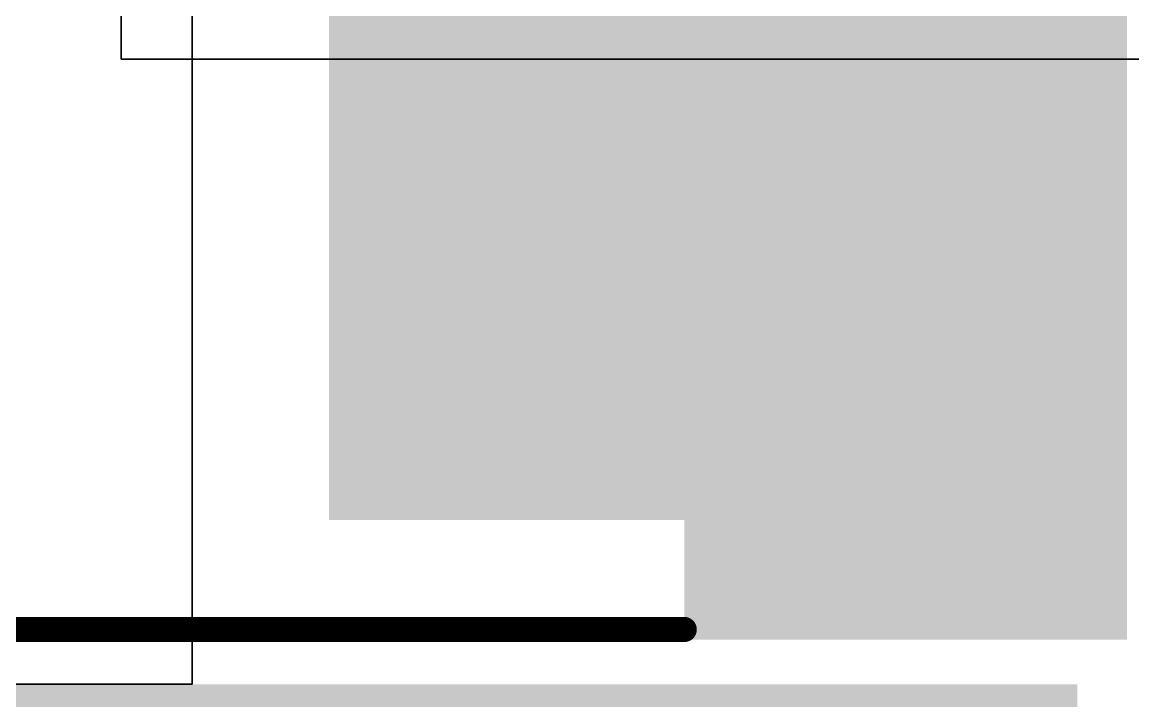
# Model space of a CAD drawing. Header units: inches. Extents: x -3 to 5259, y -3 to 5282.
# Drawn here: x 128.28 to 133.88, y 90.7 to 94.12 of the extents above; entities that cross this region are included whole.
import ezdxf

# ---------------------------------------------------------------- set-up
doc = ezdxf.new("R2010")
doc.units = ezdxf.units.IN
for name, color, linetype in [('Layer 1', 16, 'Continuous'), ('Top Layer', 1, 'Continuous'), ('Top Overlay', 2, 'Continuous'), ('Top Paste', 8, 'Continuous'), ('Top Solder', 216, 'Continuous')]:
    doc.layers.add(name, color=color, linetype=linetype)

# ---------------------------------------------------------------- blocks, each defined once
blk = doc.blocks.new('SMB__219')
at = {"layer": 'Top Layer'}
blk.add_hatch(color=1, dxfattribs=at).paths.add_polyline_path([(0.9, -1.2), (0.9, 1.2), (3.7, 1.2), (3.7, -1.2)])
at = {"layer": 'Top Overlay'}
for points in [[(3.7336, -1.651), (4.8258, -1.651), (4.8258, 1.3462), (3.7336, 1.3462)], [(2.5906, -1.905), (4.8258, -1.905), (4.8258, -1.2446), (2.5906, -1.2446)]]:
    blk.add_hatch(color=2, dxfattribs=at).paths.add_polyline_path(points)
at = {"layer": 'Top Paste'}
blk.add_hatch(color=8, dxfattribs=at).paths.add_polyline_path([(0.9, -1.2), (0.9, 1.2), (3.7, 1.2), (3.7, -1.2)])
at = {"layer": 'Top Solder'}
blk.add_hatch(color=216, dxfattribs=at).paths.add_polyline_path([(0.7984, -1.3016), (0.7984, 1.3016), (3.8016, 1.3016), (3.8016, -1.3016)])
at = {"layer": 'Top Overlay'}
blk.add_lwpolyline([(-2.2098, -1.8542, 0.127, 0.127, 0), (2.5908, -1.8542, 0.127, 0.127, 0)], format="xyseb", dxfattribs=at)
blk.add_lwpolyline([(2.5591, -1.8542, 0.0635, 0.0635, 1), (2.6225, -1.8542, 0.0635, 0.0635, 1)], format="xyseb", close=True, dxfattribs=at)

msp = doc.modelspace()

# ---------------------------------------------------------------- hatches: boundary and pattern name
at = {"layer": 'Top Layer'}
msp.add_hatch(color=1, dxfattribs=at).paths.add_polyline_path([(124.2284, 83.4049), (133.604, 83.4049), (133.604, 90.7796), (124.2284, 90.7796)])

# ---------------------------------------------------------------- linework, layer by layer
at = {"layer": 'Layer 1'}
for p, q in [((128.778, 93.9319), (128.778, 104.511)), ((128.778, 104.511), (128.778, 93.9319)), ((137.761, 93.9319), (128.778, 93.9319)), ((128.778, 93.9319), (144.643, 93.9319))]:
    msp.add_line(p, q, dxfattribs=at)
at = {"layer": 'Top Layer'}
for p, q in [((129.1369, 90.7796), (129.1369, 106.5637)), ((129.1369, 94.869), (129.1369, 90.7796)), ((129.1369, 90.7796), (120.905, 90.7796)), ((126.238, 90.7796), (129.1369, 90.7796))]:
    msp.add_line(p, q, dxfattribs=at)

# ---------------------------------------------------------------- block references
msp.add_blockref('SMB__219', (129.0297, 92.9094))

doc.saveas('drawing.dxf')
